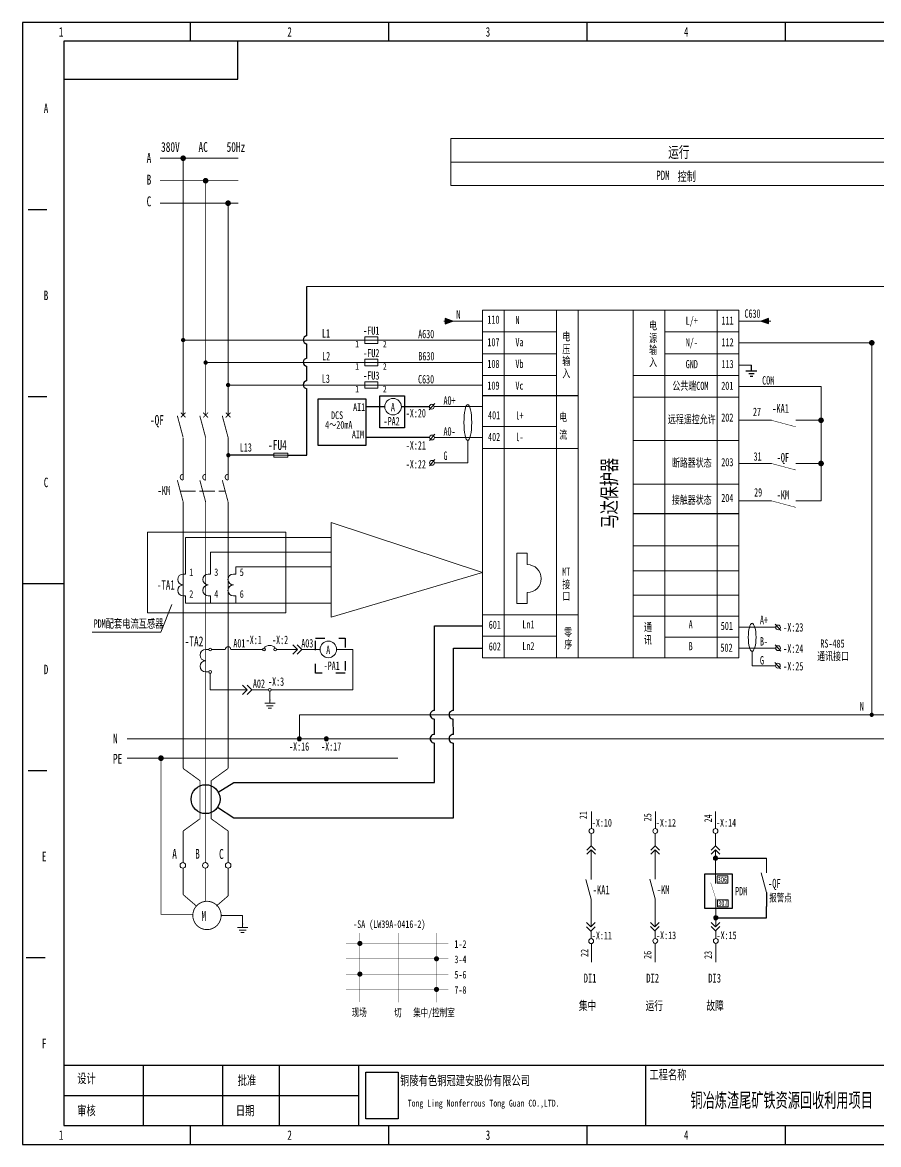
# Model space of a CAD drawing. Header units: millimetres. Extents: x 401220 to 2750366, y -101310 to 943175.
# Drawn here: x 1110437 to 1143789, y 334501 to 378199 of the extents above; entities that cross this region are included whole.
import ezdxf
from ezdxf.enums import TextEntityAlignment as Align

# ---------------------------------------------------------------- set-up
doc = ezdxf.new("R2010")
doc.units = ezdxf.units.MM
for name, pattern in [('ACAD_ISO02W100', [15, 12, -3]), ('ACAD_ISO03W100', [30, 12, -18]), ('事故照明', [800, 600, 0, -200, 0])]:
    doc.linetypes.add(name, pattern=pattern)
doc.layers.add('1', color=7, linetype='Continuous')
for name, color, linetype, lineweight in [('2', 4, 'Continuous', 18), ('_0', 7, 'Continuous', 25), ('SW', 8, 'Continuous', 20), ('TEXT', 4, 'Continuous', 0)]:
    doc.layers.add(name, color=color, linetype=linetype, lineweight=lineweight)
doc.styles.add('IDQSTYLE', font='NSimSun.ttf', dxfattribs={"width": 0.7})
doc.styles.get("Standard").update_dxf_attribs({"font": 'arial.ttf', "bigfont": 'hzdx.shx'})
doc.styles.add('标准', font='NSimSun.ttf', dxfattribs={"width": 0.667})

# ---------------------------------------------------------------- blocks, each defined once
blk = doc.blocks.new('RECTANG')
for p, q in [((1, 1), (0, 1)), ((0, 1), (0, 0)), ((1, 0), (1, 1)), ((0, 0), (1, 0))]:
    blk.add_line(p, q)
blk = doc.blocks.new('FUSE01H')
at = {"layer": '2'}
blk.add_line((0, 0), (10, 0), dxfattribs=at)
for p in [(0, 0), (10, 0)]:
    blk.add_point(p, dxfattribs=at)
at = {"layer": '2', "xscale": 3, "yscale": 10, "zscale": 3, "rotation": 90}
blk.add_blockref('RECTANG', (10, -1.5), dxfattribs=at)
at = {"layer": '1', "width": 0.9}
for tag, p in [('RT', (5, 2)), ('CR', (5, -4))]:
    blk.add_attdef(tag, text='', height=1.8, dxfattribs=at).set_placement(p, align=Align.CENTER)
at = {"layer": '1', "width": 0.9, "flags": 1}
blk.add_attdef('SD', text='', height=1, dxfattribs=at).set_placement((5, -6), align=Align.CENTER)
at = {"layer": '2', "width": 0.9}
blk.add_attdef('DN', text='', height=2.2, dxfattribs=at).set_placement((5, 5), align=Align.CENTER)
blk = doc.blocks.new('EARTH01')
at = {"layer": '2'}
for p, q in [((0, 0), (0, -2)), ((-3, -2), (3, -2)), ((-2, -3.52), (2, -3.52)), ((-1, -4.89), (1, -4.89))]:
    blk.add_line(p, q, dxfattribs=at)
blk.add_point((0, 0), dxfattribs=at)
at = {"layer": '1', "width": 0.9}
for tag, p in [('CR', (4, -8)), ('RT', (4, -5))]:
    blk.add_attdef(tag, p, '', height=1.8, dxfattribs=at)
at = {"layer": '1', "width": 0.9, "flags": 1}
blk.add_attdef('SD', (4, -10), '', height=1, dxfattribs=at)
at = {"layer": '2', "width": 0.9}
blk.add_attdef('DN', (4, -2), '', height=2.2, dxfattribs=at)
blk = doc.blocks.new('17-27-01')
at = {"color": 7, "linetype": 'Continuous'}
for p, q in [((0, -2.5), (0, 0)), ((-2.5, -2.5), (2.5, -2.5)), ((-1.25, -3.75), (1.25, -3.75)), ((-0.625, -5), (0.625, -5))]:
    blk.add_line(p, q, dxfattribs=at)

msp = doc.modelspace()

# ---------------------------------------------------------------- hatches: boundary and pattern name
h = msp.add_hatch(color=256)
h.dxf.hatch_style = 1
h.paths.add_polyline_path([(1126909.8, 366467), (1126909.8, 366560.2), (1127160.9, 366560.2)])
h.paths.add_polyline_path([(1127185.6, 366569.4), (1127160.9, 366560.2), (1126909.8, 366560.2), (1126909.8, 366569.4), (1126909.8, 366669.4)])
h = msp.add_hatch(color=256)
h.dxf.hatch_style = 1
h.paths.add_polyline_path([(1139499.5, 366671.9), (1139499.5, 366578.6), (1139248.4, 366578.6)])
h.paths.add_polyline_path([(1139223.7, 366569.4), (1139248.4, 366578.6), (1139499.5, 366578.6), (1139499.5, 366569.4), (1139499.5, 366469.5)])
h = msp.add_hatch(color=256)
h.dxf.hatch_style = 1
h.paths.add_polyline_path([(1137356.8, 345651, 1), (1137520.9, 345651, 1)])
h = msp.add_hatch(color=256)
h.dxf.hatch_style = 1
h.paths.add_polyline_path([(1137365.8, 343331.8, 1), (1137529.9, 343331.8, 1)])

# ---------------------------------------------------------------- linework, layer by layer
at = {"ltscale": 4}
for p, q in [((1116984, 377463.8), (1116984, 378199.4)), ((1124708.5, 377463.8), (1124708.5, 378199.4)), ((1132433, 377463.8), (1132433, 378199.4)), ((1140157.5, 377463.8), (1140157.5, 378199.4)), ((1118823.2, 375992.4), (1118823.2, 377463.8)), ((1112055.1, 375992.4), (1118823.2, 375992.4)), ((1110657.3, 370916.3), (1111393, 370916.3)), ((1110657.3, 363633.2), (1111393, 363633.2)), ((1110436.6, 356350.2), (1112055.1, 356350.2)), ((1110657.3, 349067.1), (1111393, 349067.1)), ((1110583.7, 341784), (1111319.4, 341784)), ((1112055.1, 337590.7), (1170319.8, 337590.7)), ((1115144.9, 337590.7), (1115144.9, 335236.6)), ((1118234.7, 337590.7), (1118234.7, 335236.6)), ((1120441.7, 337590.7), (1120441.7, 335236.6)), ((1123531.5, 337590.7), (1123531.5, 335236.6)), ((1134713.6, 337590.7), (1134713.6, 335236.6)), ((1112055.1, 336413.6), (1123531.5, 336413.6)), ((1116984, 334500.9), (1116984, 335236.6)), ((1124708.5, 334500.9), (1124708.5, 335236.6)), ((1132433, 334500.9), (1132433, 335236.6)), ((1140157.5, 334500.9), (1140157.5, 335236.6))]:
    msp.add_line(p, q, dxfattribs=at)
at = {"linetype": 'Continuous', "lineweight": 15}
for p, q in [((1127125.9, 373678.4), (1162993.1, 373678.2)), ((1127125.9, 371845.5), (1127125.9, 373678.4)), ((1127125.9, 371845.4), (1127125.9, 373678.2)), ((1127125.9, 372761.9), (1162993.1, 372761.8)), ((1127125.9, 371845.7), (1162993.1, 371845.6)), ((1121517.7, 367912.7), (1153491.7, 367912.7)), ((1128360.1, 366992.4), (1128360.1, 353456.8)), ((1128360.1, 366992.4), (1128360.1, 353456.8)), ((1128360.1, 366992.4), (1138342.6, 366992.4)), ((1128360.1, 366992.4), (1138342.6, 366992.4)), ((1129206.1, 366992.4), (1129206.1, 353456.8)), ((1131236.4, 366992.4), (1131236.4, 353456.8)), ((1132082.4, 366992.4), (1132082.4, 353456.8)), ((1134234.6, 366992.4), (1134234.6, 353456.8)), ((1135466.3, 366992.4), (1135466.3, 364454.5)), ((1137496.7, 366992.4), (1137496.7, 364454.5)), ((1138342.6, 366992.4), (1138342.6, 353456.8)), ((1126855, 366569.4), (1128360.1, 366569.4)), ((1138342.6, 366569.4), (1139595.4, 366569.4)), ((1128360.1, 365828.1), (1116739.9, 365828.1)), ((1124449.2, 365828.1), (1123603.2, 365828.1)), ((1123772.4, 365701.2), (1123772.4, 365955)), ((1123772.4, 365955), (1124280, 365955)), ((1123772.4, 365955), (1123772.4, 365701.2)), ((1124280, 365955), (1123772.4, 365955)), ((1124280, 365955), (1124280, 365701.2)), ((1124280, 365701.2), (1124280, 365955)), ((1128360.1, 366146.4), (1131236.4, 366146.4)), ((1129206.1, 366146.4), (1131236.4, 366146.4)), ((1135466.3, 366146.4), (1138342.6, 366146.4)), ((1124280, 365701.2), (1123772.4, 365701.2)), ((1123772.4, 365701.2), (1124280, 365701.2)), ((1138342.6, 365723.4), (1139595.4, 365723.4)), ((1138342.6, 365723.4), (1143524.5, 365723.4)), ((1143524.5, 351236.8), (1143524.5, 365723.4)), ((1128360.1, 364955.2), (1117531.7, 364955.2)), ((1124449.2, 364955.2), (1123603.2, 364955.2)), ((1123772.4, 364828.3), (1123772.4, 365082.1)), ((1123772.4, 365082.1), (1124280, 365082.1)), ((1123772.4, 365082.1), (1123772.4, 364828.3)), ((1124280, 365082.1), (1123772.4, 365082.1)), ((1124280, 365082.1), (1124280, 364828.3)), ((1124280, 364828.3), (1124280, 365082.1)), ((1128360.1, 365300.4), (1131236.4, 365300.4)), ((1135466.3, 365300.4), (1138342.6, 365300.4)), ((1124280, 364828.3), (1123772.4, 364828.3)), ((1123772.4, 364828.3), (1124280, 364828.3)), ((1128360.1, 364454.5), (1131236.4, 364454.5)), ((1128360.1, 364454.5), (1131236.4, 364454.5)), ((1134234.6, 364454.5), (1138342.6, 364454.5)), ((1134234.6, 364454.5), (1138342.6, 364454.5)), ((1135466.3, 364454.5), (1135466.3, 353456.8)), ((1137496.7, 364454.5), (1137496.7, 353456.8)), ((1138835.4, 364846.8), (1138342.6, 364846.8)), ((1128360.1, 364078.7), (1118448.9, 364078.7)), ((1124449.2, 364078.7), (1123603.2, 364078.7)), ((1123772.4, 363951.8), (1123772.4, 364205.6)), ((1123772.4, 364205.6), (1124280, 364205.6)), ((1123772.4, 364205.6), (1123772.4, 363951.8)), ((1124280, 364205.6), (1123772.4, 364205.6)), ((1124280, 364205.6), (1124280, 363951.8)), ((1124280, 363951.8), (1124280, 364205.6)), ((1140733, 364021.9), (1138342.6, 364021.9)), ((1141223.1, 364021.9), (1138832.8, 364021.9)), ((1141548.7, 364021.9), (1139158.3, 364021.9)), ((1141548.7, 359569.9), (1141548.7, 364021.9)), ((1124280, 363951.8), (1123772.4, 363951.8)), ((1123772.4, 363951.8), (1124280, 363951.8)), ((1128360.1, 363670.3), (1132082.4, 363670.3)), ((1134234.6, 363608.5), (1138342.6, 363608.5)), ((1126500.3, 363363.3), (1126283.7, 363115.6)), ((1127575.9, 363248.4), (1126475.9, 363248.4)), ((1127859, 363248.4), (1126759, 363248.4)), ((1128360.1, 363248.4), (1127260.1, 363248.4)), ((1138342.6, 362706.2), (1139125.2, 362706.2)), ((1138832.8, 362706.2), (1139615.3, 362706.2)), ((1140565.1, 362706.2), (1141223.1, 362706.2)), ((1140890.7, 362706.2), (1141548.7, 362706.2)), ((1128360.1, 362459.6), (1131236.4, 362459.6)), ((1126508.3, 362164.4), (1126291.7, 361916.7)), ((1127575.9, 362036.6), (1126475.9, 362036.6)), ((1127859, 362036.6), (1126759, 362036.6)), ((1128360.1, 362036.6), (1127260.1, 362036.6)), ((1127787.6, 361913.9), (1127788.4, 361609.7)), ((1134234.6, 361916.5), (1138342.6, 361916.5)), ((1127787.6, 361704), (1127787.6, 361049.9)), ((1128360.1, 361613.6), (1132082.4, 361613.6)), ((1128360.1, 361613.6), (1132082.4, 361613.6)), ((1126508.3, 361177.6), (1126291.7, 360930)), ((1127004.2, 361049.9), (1126475.9, 361049.9)), ((1127287.3, 361049.9), (1126759, 361049.9)), ((1127788.4, 361049.9), (1127260.1, 361049.9)), ((1138342.6, 361024), (1139125.2, 361024)), ((1138832.8, 361024), (1139615.3, 361024)), ((1140565.1, 361024), (1141223.1, 361024)), ((1140890.7, 361024), (1141548.7, 361024)), ((1134234.6, 360224.6), (1138342.6, 360224.6)), ((1138342.6, 359569.9), (1139125.2, 359569.9)), ((1138832.8, 359569.9), (1139615.3, 359569.9)), ((1140565.1, 359569.9), (1141223.1, 359569.9)), ((1140890.7, 359569.9), (1141548.7, 359569.9)), ((1122464.5, 358724.4), (1122464.5, 355044)), ((1128360.1, 356780.2), (1122464.5, 358724.4)), ((1116786.8, 356719.9), (1116786.8, 358136.2)), ((1116786.8, 358136.2), (1122464.5, 358136.2)), ((1117765.7, 356719.9), (1117765.7, 357569.6)), ((1117765.7, 357569.6), (1122464.5, 357569.6)), ((1134234.6, 357812.8), (1138342.6, 357812.8)), ((1116698.1, 356719.9), (1116786.8, 356719.9)), ((1117677, 356719.9), (1117765.7, 356719.9)), ((1118655.9, 356719.9), (1118744.6, 356719.9)), ((1118744.6, 356719.9), (1118744.6, 357003.1)), ((1118744.6, 357003.1), (1122464.5, 357003.1)), ((1122464.5, 355044), (1128360.1, 356780.2)), ((1134234.6, 356840.7), (1138342.6, 356840.7)), ((1138342.6, 356840.7), (1134620.3, 356840.7)), ((1138342.6, 356840.7), (1134620.3, 356840.7)), ((1116698.1, 355870.1), (1116786.8, 355870.1)), ((1116786.8, 355870.1), (1116786.8, 355586.8)), ((1117677, 355870.1), (1117765.7, 355870.1)), ((1117765.7, 355870.1), (1117765.7, 355586.8)), ((1118655.9, 355870.1), (1118744.6, 355870.1)), ((1118744.6, 355870.1), (1118744.6, 355586.8)), ((1134234.6, 355894.8), (1138342.6, 355894.8)), ((1138342.6, 355894.8), (1134620.3, 355894.8)), ((1138342.6, 355894.8), (1134620.3, 355894.8)), ((1116253.6, 355536.3), (1115832.2, 354459)), ((1122464.5, 355586.8), (1116786.8, 355586.8)), ((1128360.1, 355124.5), (1132082.4, 355124.5)), ((1138342.6, 355076), (1134234.6, 355076)), ((1113159.5, 354459), (1115832.2, 354459)), ((1138342.6, 354653), (1139775.5, 354653)), ((1139760, 354767.9), (1139976.6, 354520.2)), ((1121151, 353781.1), (1120965.3, 353966.8)), ((1121326.1, 353781.1), (1121140.4, 353966.8)), ((1128360.1, 354302.7), (1131236.4, 354302.7)), ((1138342.6, 354254.2), (1135466.3, 354254.2)), ((1139760, 353959.1), (1139976.6, 353711.4)), ((1117573.5, 353781.1), (1117697.9, 353781.1)), ((1117807.3, 353781.1), (1118339.5, 353781.1)), ((1118558.2, 353781.1), (1119792.6, 353781.1)), ((1120339.9, 353781.1), (1121151, 353781.1)), ((1120965.3, 353595.4), (1121151, 353781.1)), ((1121140.4, 353595.4), (1121326.1, 353781.1)), ((1121326.1, 353781.1), (1122032.9, 353782.7)), ((1122677.1, 353781.1), (1123301.7, 353781.1)), ((1123301.7, 353781.1), (1123301.7, 352210.7)), ((1138342.6, 353831.3), (1139775.5, 353831.3)), ((1138863.6, 353149.8), (1138863.6, 353708.5)), ((1128360.1, 353456.8), (1138342.6, 353456.8)), ((1128360.1, 353456.8), (1132082.4, 353456.8)), ((1134234.6, 353456.8), (1138342.6, 353456.8)), ((1139775.5, 353149.8), (1138863.6, 353149.8)), ((1139752.1, 353277.6), (1139968.6, 353029.9)), ((1117573.5, 352905.7), (1117697.9, 352905.7)), ((1117752.6, 352850.9), (1117752.6, 352210.7)), ((1117752.6, 352210.7), (1119196.7, 352210.7)), ((1119196.7, 352210.7), (1119011, 352396.4)), ((1119011, 352025), (1119196.7, 352210.7)), ((1119371.8, 352210.7), (1119186.1, 352396.4)), ((1119186.1, 352025), (1119371.8, 352210.7)), ((1120021.9, 352210.7), (1119371.8, 352210.7)), ((1123301.7, 352210.7), (1120131.3, 352210.7)), ((1120076.6, 351818.4), (1120076.6, 352156)), ((1150544.6, 351236.8), (1121224.6, 351236.8)), ((1121224.6, 350304.7), (1121224.6, 351236.8)), ((1114517.3, 350304.7), (1126985.3, 350304.7)), ((1121306.6, 350304.7), (1122191.5, 350304.7)), ((1122100.3, 350304.7), (1160055.1, 350304.8)), ((1114510.2, 349547.8), (1125055.9, 349547.8)), ((1132602.7, 346804.7), (1132602.7, 347469.9)), ((1135096.5, 346804.9), (1135096.5, 347470.2)), ((1137438.9, 346804.7), (1137438.9, 347469.9)), ((1132590.3, 346241.2), (1132590.3, 346608.3)), ((1135089.9, 346248), (1135089.9, 346615.1)), ((1137438.9, 346248), (1137438.9, 346615.1)), ((1132421.5, 345962.2), (1132590.3, 346131.1)), ((1132590.3, 346131.1), (1132590.3, 346248.9)), ((1132590.3, 346131.1), (1132759.1, 345962.2)), ((1134921, 345969), (1135089.9, 346137.8)), ((1135089.9, 346137.8), (1135089.9, 346255.7)), ((1135089.9, 346137.8), (1135258.7, 345969)), ((1137270, 345969), (1137438.9, 346137.8)), ((1137438.9, 346137.8), (1137438.9, 346255.7)), ((1137438.9, 346137.8), (1137607.7, 345969)), ((1132421.5, 345803.1), (1132590.3, 345971.9)), ((1132590.3, 345028.1), (1132590.3, 345971.9)), ((1132590.3, 345971.9), (1132759.1, 345803.1)), ((1134921, 345809.8), (1135089.9, 345978.7)), ((1135089.9, 345034.9), (1135089.9, 345978.7)), ((1135089.9, 345978.7), (1135258.7, 345809.8)), ((1137270, 345809.8), (1137438.9, 345978.7)), ((1137438.9, 345034.9), (1137438.9, 345978.7)), ((1137438.9, 345978.7), (1137607.7, 345809.8)), ((1139418.8, 345651), (1139418.8, 345081)), ((1132384.3, 344828.5), (1132590.3, 344059.8)), ((1132590.3, 345169.4), (1132590.3, 344828.5)), ((1132590.3, 345169.4), (1132590.3, 344828.5)), ((1134883.9, 344835.3), (1135089.9, 344066.5)), ((1135089.9, 345176.1), (1135089.9, 344835.3)), ((1137438.9, 345031.1), (1137438.9, 344662.5)), ((1139212.8, 345081), (1139418.8, 344312.3)), ((1132590.3, 344059.8), (1132590.3, 342974.1)), ((1135089.9, 344066.5), (1135089.9, 342980.8)), ((1137447.9, 344066.5), (1137447.9, 342980.8)), ((1119012.6, 343423.7), (1118177.3, 343423.7)), ((1119012.6, 343086.2), (1119012.6, 343423.7)), ((1132409.3, 343142.9), (1132578.1, 342974.1)), ((1132578.1, 342974.1), (1132746.9, 343142.9)), ((1134908.9, 343149.7), (1135077.7, 342980.8)), ((1135077.7, 342980.8), (1135246.5, 343149.7)), ((1137266.9, 343149.7), (1137435.7, 342980.8)), ((1137435.7, 342980.8), (1137604.5, 343149.7)), ((1132409.3, 342983.7), (1132578.1, 342814.9)), ((1132578.1, 342814.9), (1132746.9, 342983.7)), ((1132590.3, 342814.9), (1132590.3, 342519)), ((1134908.9, 342990.5), (1135077.7, 342821.7)), ((1135077.7, 342821.7), (1135246.5, 342990.5)), ((1135089.9, 342821.7), (1135089.9, 342525.7)), ((1137266.9, 342990.5), (1137435.7, 342821.7)), ((1137435.7, 342821.7), (1137604.5, 342990.5)), ((1137447.9, 342821.7), (1137447.9, 342525.7)), ((1132602.9, 342330.2), (1132602.9, 341597.6)), ((1135089.9, 342336.2), (1135089.9, 341597.6)), ((1137447.9, 342336.2), (1137447.9, 341597.6))]:
    msp.add_line(p, q, dxfattribs=at)
for p, q in [((1121517.7, 365993.8), (1121517.7, 367912.7)), ((1127185.6, 366569.4), (1126909.8, 366669.4)), ((1126909.8, 366669.4), (1126909.8, 366569.4)), ((1139499.5, 366671.9), (1139223.7, 366569.4)), ((1139499.5, 366569.4), (1139499.5, 366671.9)), ((1126909.8, 366569.4), (1126909.8, 366467)), ((1126909.8, 366467), (1127185.6, 366569.4)), ((1139223.7, 366569.4), (1139499.5, 366469.5)), ((1139499.5, 366469.5), (1139499.5, 366569.4)), ((1121517.7, 365120.9), (1121517.7, 365685.9)), ((1121517.7, 364244.4), (1121517.7, 364813)), ((1121517.7, 361348.1), (1121517.7, 363936.4)), ((1128360.1, 363670.3), (1132082.4, 363670.3)), ((1124554.5, 363235.5), (1123823, 363235.5)), ((1126291.2, 363235.5), (1125198.8, 363235.5)), ((1126299.2, 362036.6), (1123823, 362036.6)), ((1120234.1, 361348.1), (1118448.9, 361348.1)), ((1120781.3, 361348.1), (1121517.7, 361348.1)), ((1134234.6, 359074.2), (1138342.6, 359074.2)), ((1126491, 351403.3), (1126491, 354704.1)), ((1126491, 354704.1), (1128360.1, 354704.1)), ((1127228.5, 351402.9), (1127228.5, 353836.9)), ((1127228.5, 353836.9), (1128360.1, 353836.9)), ((1126491, 350471.3), (1126491, 351070.2)), ((1127223.5, 350471.4), (1127222.5, 351070.1)), ((1126491, 348603.3), (1126491, 350138.2)), ((1127228.5, 347220.8), (1127224, 350138.1)), ((1118066.1, 348226.9), (1118666.8, 348603.3)), ((1118666.8, 348603.3), (1126491, 348603.3)), ((1118042, 347637.6), (1118666.8, 347220.8)), ((1118666.8, 347220.8), (1127228.5, 347220.8)), ((1137438.9, 345651), (1139157.6, 345651)), ((1138145.7, 345651), (1139418.8, 345651)), ((1139418.8, 344312.3), (1139418.8, 343769.5)), ((1139418.8, 343331.8), (1139418.8, 343769.5)), ((1137447.9, 343331.8), (1139418.8, 343331.8))]:
    msp.add_line(p, q)
at = {"linetype": 'ACAD_ISO02W100', "lineweight": 15, "ltscale": 50}
msp.add_line((1116584.8, 359950.8), (1118335.6, 359950.8), dxfattribs=at)
at = {"linetype": 'ACAD_ISO03W100', "ltscale": 30}
for p, q in [((1121859, 354223.3), (1123011.8, 354223.3)), ((1121859, 352856), (1121859, 354223.3)), ((1123011.8, 354223.3), (1123011.8, 352856)), ((1123011.8, 352856), (1121859, 352856))]:
    msp.add_line(p, q, dxfattribs=at)
at = {"ltscale": 4}
for points in [[(1110436.6, 334500.9), (1171055.4, 334500.9), (1171055.4, 378199.4), (1110436.6, 378199.4)], [(1112055.1, 335236.6), (1170319.8, 335236.6), (1170319.8, 377463.8), (1112055.1, 377463.8)]]:
    msp.add_lwpolyline(points, close=True, dxfattribs=at)
at = {"linetype": 'Continuous', "lineweight": 15}
for points, const_width in [([(1115797.8, 372911.4), (1118846.6, 372911.4)], 35), ([(1116698.1, 372911.4), (1116698.1, 369298.3)], 35), ([(1115797.8, 372036), (1118846.6, 372036)], 35), ([(1117573.5, 372036), (1117573.5, 369298.3)], 35), ([(1115797.8, 371160.6), (1118846.6, 371160.6)], 35), ([(1118448.9, 371160.6), (1118448.9, 369298.3)], 35), ([(1116698.1, 370101.4), (1116698.1, 367598.5)], 35), ([(1117573.5, 370101.4), (1117573.5, 367598.5)], 35), ([(1118448.9, 370101.4), (1118448.9, 367598.5)], 35), ([(1116698.1, 367598.5), (1116698.1, 364783.1)], 35), ([(1117573.5, 367598.5), (1117573.5, 364783.1)], 35), ([(1118448.9, 367598.5), (1118448.9, 364783.1)], 35), ([(1116698.1, 365726.9), (1116698.1, 362911.5)], 35), ([(1117573.5, 365726.9), (1117573.5, 362911.5)], 35), ([(1118448.9, 365726.9), (1118448.9, 362911.5)], 35), ([(1116471.5, 362881.6), (1116698.1, 362036.1)], 35), ([(1116605.2, 363004.3), (1116790.9, 362818.6)], 35), ([(1116790.9, 363004.3), (1116605.2, 362818.6)], 35), ([(1117346.9, 362881.6), (1117573.5, 362036.1)], 35), ([(1117666.3, 363004.3), (1117480.6, 362818.6)], 35), ([(1117480.6, 363004.3), (1117666.3, 362818.6)], 35), ([(1118222.3, 362881.6), (1118448.9, 362036.1)], 35), ([(1118541.7, 363004.3), (1118356, 362818.6)], 35), ([(1118356, 363004.3), (1118541.7, 362818.6)], 35), ([(1140565.1, 362451.8), (1139615.3, 362706.2)], 19.7), ([(1116698.1, 362016), (1116698.1, 361020.7)], 35), ([(1117573.5, 362056.1), (1117573.5, 361020.7)], 35), ([(1118448.9, 362036.1), (1118448.9, 361020.7)], 35), ([(1116698.1, 361781.1), (1116698.1, 360377.2)], 35), ([(1116698.1, 361678.5), (1116698.1, 360683.1)], 35), ([(1117573.5, 361781.1), (1117573.5, 360377.2)], 35), ([(1118448.9, 361781.1), (1118448.9, 360377.2)], 35), ([(1118448.9, 361698.5), (1118448.9, 360683.1)], 35), ([(1117573.5, 361354.5), (1117573.5, 360377.2)], 35), ([(1140565.1, 360769.5), (1139615.3, 361024)], 19.7), ([(1116471.5, 360373.6), (1116698.1, 359528)], 35), ([(1117346.9, 360373.6), (1117573.5, 359528)], 35), ([(1118222.3, 360373.6), (1118448.9, 359528)], 35), ([(1116698.1, 359528), (1116698.1, 350698.3)], 35), ([(1117573.5, 359528), (1117573.5, 350686.4)], 35), ([(1118448.9, 359528), (1118448.9, 350686.4)], 35), ([(1140565.1, 359315.4), (1139615.3, 359569.9)], 19.7), ([(1116698.1, 359074.2), (1116698.1, 350244.5)], 35), ([(1117573.5, 359074.2), (1117573.5, 350232.5)], 35), ([(1118448.9, 359074.2), (1118448.9, 350232.5)], 35), ([(1116698.1, 351066), (1116698.1, 349146.8)], 35), ([(1117573.5, 351054.1), (1117573.5, 345480.4)], 35), ([(1118448.9, 351054.1), (1118448.9, 349146.8)], 35), ([(1117096.9, 343468.6), (1115833.4, 343468.6), (1115833.4, 349507)], 17.5), ([(1116698.1, 349146.8), (1117354.6, 348671.6), (1117354.6, 347186.6), (1116698.1, 346711.4)], 35), ([(1118448.9, 349146.8), (1117792.3, 348671.6), (1117792.3, 347186.6), (1118448.9, 346711.4)], 35), ([(1116698.1, 346711.4), (1116698.1, 345480.4)], 35), ([(1118448.9, 346711.4), (1118448.9, 345481.2)], 35), ([(1116698.1, 345263.2), (1116698.1, 344234.4)], 35), ([(1117573.5, 345263.2), (1117573.5, 343972.7)], 35), ([(1118448.9, 345262.4), (1118448.9, 344184.3)], 35), ([(1137249.3, 344704.3), (1137447.9, 344066.5)], 12.6), ([(1116698.1, 344234.4), (1117213.9, 343790.6)], 35), ([(1118448.9, 344184.3), (1117991.3, 343790.6)], 35), ([(1123583, 342739.9), (1123583, 340056.8)], 19.9), ([(1125075.2, 342739.9), (1125075.2, 340034.4)], 19.9), ([(1126567.4, 342739.9), (1126567.4, 340034.4)], 19.9), ([(1123048.2, 342332.7), (1127027.3, 342332.7)], 19.9), ([(1123048.2, 341735.8), (1127027.3, 341735.8)], 19.9), ([(1123048.2, 341139), (1127027.3, 341139)], 19.9), ([(1123048.2, 340542.1), (1127027.3, 340542.1)], 19.9)]:
    msp.add_lwpolyline(points, dxfattribs=dict(at, const_width=const_width))
for points, const_width in [([(1116643.4, 372911.4, 1), (1116752.8, 372911.4, 1)], 109.4), ([(1117518.8, 372036, 1), (1117628.2, 372036, 1)], 109.4), ([(1118394.2, 371160.6, 1), (1118503.6, 371160.6, 1)], 109.4), ([(1116656.3, 365829.5, 1), (1116739.9, 365829.5, 1)], 83.6), ([(1143469.8, 365723.4, 1), (1143579.2, 365723.4, 1)], 109.4), ([(1117531.7, 364954.1, 1), (1117615.3, 364954.1, 1)], 83.6), ([(1118407.1, 364078.7, 1), (1118490.7, 364078.7, 1)], 83.6), ([(1141494, 362706.2, 1), (1141603.4, 362706.2, 1)], 109.4), ([(1118415.1, 361344.9, 1), (1118498.7, 361344.9, 1)], 83.6), ([(1141494, 361024, 1), (1141603.4, 361024, 1)], 109.4), ([(1143482.6, 351236.8, 1), (1143566.3, 351236.8, 1)], 83.6), ([(1121182.7, 350304.7, 1), (1121266.4, 350304.7, 1)], 83.6), ([(1122231.7, 350304.7, 1), (1122315.4, 350304.7, 1)], 83.6), ([(1115778.7, 349547.8, 1), (1115888.1, 349547.8, 1)], 109.4), ([(1117074.2, 343423.7, 1), (1118177.3, 343423.7, 1)], 35), ([(1123533.3, 342332.7, 1), (1123632.8, 342332.7, 1)], 99.5), ([(1126517.6, 341735.8, 1), (1126617.1, 341735.8, 1)], 99.5), ([(1123533.3, 341139, 1), (1123632.8, 341139, 1)], 99.5), ([(1126517.6, 340542.1, 1), (1126617.1, 340542.1, 1)], 99.5)]:
    msp.add_lwpolyline(points, format="xyb", close=True, dxfattribs=dict(at, const_width=const_width))
for points in [[(1124365.8, 363657.6), (1125321, 363657.6), (1125321, 362415.9), (1124365.8, 362415.9)], [(1123819.3, 337323.3), (1125074.8, 337323.3), (1125074.8, 335503.4), (1123819.3, 335503.4)]]:
    msp.add_lwpolyline(points, close=True)
at = {"linetype": 'Continuous', "lineweight": 15, "const_width": 35}
for points in [[(1116698.1, 360604.8, 0.4142136), (1116584.3, 360491)], [(1117573.5, 360604.8, 0.4142136), (1117459.7, 360491)], [(1118448.9, 360604.8, 0.4142136), (1118335.1, 360491)], [(1116584.3, 360491, 0.4142136), (1116698.1, 360377.2)], [(1117459.7, 360491, 0.4142136), (1117573.5, 360377.2)], [(1118335.1, 360491, 0.4142136), (1118448.9, 360377.2)]]:
    msp.add_lwpolyline(points, format="xyb", dxfattribs=at)
at = {"linetype": '事故照明', "lineweight": 15, "ltscale": 0.2}
msp.add_lwpolyline([(1115305.7, 358347.4), (1120698, 358347.4), (1120698, 355213.7), (1115305.7, 355213.7)], close=True, dxfattribs=at)
at = {"linetype": 'Continuous', "lineweight": 15}
msp.add_lwpolyline([(1130100.6, 355996.6), (1130100.6, 355565.6), (1129702.9, 355565.6), (1129702.9, 357528.4), (1130100.6, 357528.4), (1130100.6, 357085.9)], dxfattribs=at)
at = {"color": 7}
msp.add_lwpolyline([(1137014.7, 345046.7), (1138085.6, 345046.7), (1138085.6, 343688.2), (1137014.7, 343688.2)], close=True, dxfattribs=at)
at = {"linetype": 'Continuous', "lineweight": 15}
for points in [[(1137496.1, 344686), (1137914.2, 344686), (1137914.2, 344959.5), (1137496.1, 344959.5)], [(1137512.4, 343762.7), (1137930.5, 343762.7), (1137930.5, 344036.3), (1137512.4, 344036.3)]]:
    msp.add_lwpolyline(points, close=True, dxfattribs=at)
for centre, radius in [((1124876.6, 363235.5), 322.1), ((1126384, 363235.5), 92.8), ((1126392, 362036.6), 92.8), ((1126392, 361049.9), 92.8), ((1139876.3, 354640.1), 92.8), ((1122355, 353783.4), 322.1), ((1117752.6, 353781.1), 54.7), ((1119847.4, 353781.1), 54.7), ((1120285.2, 353781.1), 54.7), ((1139876.3, 353831.3), 92.8), ((1139868.3, 353149.8), 92.8), ((1117752.6, 352905.7), 54.7), ((1120076.6, 352210.7), 54.7), ((1121224.6, 350304.7), 82.1), ((1122273.6, 350304.7), 82.1), ((1132602.9, 346709.9), 94.8), ((1135089.9, 346709.9), 94.8), ((1137438.9, 346709.9), 94.8), ((1137438.9, 345651), 82.1), ((1116685, 345371.8), 109.4), ((1117560.2, 345371.8), 109.4), ((1118452.1, 345371.8), 109.4), ((1137447.9, 343331.8), 82.1), ((1132590.6, 342424.2), 94.8), ((1135090.1, 342430.9), 94.8), ((1137448.1, 342430.9), 94.8)]:
    msp.add_circle(centre, radius, dxfattribs=at)
msp.add_circle((1117573.5, 347951.9), 564.2)
for centre, radius, start, end in [((1121533.1, 365839.9), 154.7, 95.70552, 264.29448), ((1121533.1, 364967), 154.7, 95.70552, 264.29448), ((1121533.1, 364090.4), 154.7, 95.70552, 264.29448), ((1126484.7, 351236.8), 166.7, 87.85381, 272.14619), ((1127222.3, 351236.8), 166.7, 87.85381, 270), ((1126484.7, 350304.7), 166.7, 87.85381, 272.14619), ((1127222.3, 350304.7), 166.7, 89.59106, 270.58704)]:
    msp.add_arc(centre, radius, start, end)
for centre, radius, start, end in [((1130100.6, 356541.2), 544.7, 270, 90), ((1116698.1, 356507.4), 212.4, 90, 269.99999), ((1117677, 356507.4), 212.4, 90, 269.99999), ((1118655.9, 356507.4), 212.4, 90, 269.99999), ((1116698.1, 356082.5), 212.4, 90, 269.99999), ((1117677, 356082.5), 212.4, 90, 269.99999), ((1118655.9, 356082.5), 212.4, 90, 269.99999), ((1117573.5, 353562.2), 218.9, 90, 270), ((1118448.9, 353777), 109.4, 2.10804, 177.89196), ((1120066.3, 353654.9), 284, 39.56361, 140.43639), ((1117573.5, 353124.5), 218.9, 90, 270)]:
    msp.add_arc(centre, radius, start, end, dxfattribs=at)
msp.add_ellipse((1127787.1, 362620.1), major_axis=(0, -706.2), ratio=0.2139921, dxfattribs=at)
at = {"linetype": 'Continuous', "lineweight": 15, "extrusion": (0, 0, -1)}
msp.add_ellipse((1138863.6, 354254.2), major_axis=(0, -545.7), ratio=0.2769221, dxfattribs=at)
at = {"layer": '_0', "color": 4, "linetype": 'ByBlock', "ltscale": 10}
for p, q in [((1123823, 363532.7), (1121944.5, 363532.7)), ((1121944.5, 363532.7), (1121944.5, 361737)), ((1123823, 361737), (1123823, 363532.7)), ((1121944.5, 361737), (1123823, 361737))]:
    msp.add_line(p, q, dxfattribs=at)

# ---------------------------------------------------------------- block references
at = {"linetype": 'Continuous', "lineweight": 15}
for name, p, xscale, yscale, zscale in [('17-27-01', (1138835.4, 364846.8), 84.59780987506659, 84.59781019400106, 84.59781017593012), ('FUSE01H', (1120234.1, 361348.1), 54.71294034937501, 54.71294034937501, 54.71294034937501), ('EARTH01', (1120076.6, 351818.4), 66.91392604602565, 66.91392604602565, 66.91392604602565), ('EARTH01', (1119012.6, 343086.2), 66.91392604602565, 66.91392604602565, 66.91392604602565)]:
    msp.add_blockref(name, p, dxfattribs=dict(at, xscale=xscale, yscale=yscale, zscale=zscale))

# ---------------------------------------------------------------- texts
at = {"style": 'IDQSTYLE', "width": 0.7}
for s, p in [('1', (1111944.7, 377537.3)), ('2', (1120846.3, 377537.3)), ('3', (1128570.8, 377537.3)), ('4', (1136295.2, 377537.3)), ('A', (1111356.2, 374557.9)), ('B', (1111356.2, 367274.8)), ('C', (1111356.2, 359991.7)), ('D', (1111356.2, 352708.6)), ('E', (1111282.6, 345425.5)), ('F', (1111282.6, 338142.4)), ('1', (1111944.7, 334574.5)), ('2', (1120846.3, 334574.5)), ('3', (1128570.8, 334574.5)), ('4', (1136295.2, 334574.5))]:
    msp.add_text(s, height=368.6, dxfattribs=at).set_placement(p, align=Align.BOTTOM_CENTER)
at = {"linetype": 'Continuous', "lineweight": 15, "style": 'IDQSTYLE', "width": 0.7}
for s, height, p in [('380V    AC    50Hz', 382.991, (1115836, 373158.6)), ('运行', 437.7, (1135589.4, 372929.5)), ('A', 383, (1115274.5, 372729.8)), ('PDM', 361.11, (1135131.8, 372066.7)), ('控制', 361.11, (1135962.3, 372024.8)), ('B', 383, (1115274.5, 371885)), ('C', 383, (1115274.5, 371040.3)), ('110', 316.23, (1128547.4, 366467.3)), ('N', 316.2, (1129641.4, 366451.3)), ('111', 316.23, (1137667.9, 366432)), ('107', 316.23, (1128547.4, 365591.1)), ('Va', 316.23, (1129641.4, 365591.1)), ('112', 316.23, (1137667.9, 365586)), ('108', 316.23, (1128547.4, 364745.1)), ('Vb', 316.23, (1129641.4, 364745.1)), ('113', 316.23, (1137667.9, 364740.1)), ('109', 316.23, (1128547.4, 363899.2)), ('Vc', 316.23, (1129641.4, 363899.2)), ('201', 316.23, (1137659.4, 363894.1)), ('A', 328.3, (1124790.9, 363054.6)), ('-X:20', 328.28, (1125372.3, 362819.2)), ('-KA1', 341.41, (1139646, 362996.5)), ('-QF', 382.99, (1115402.3, 362525)), ('-PA2', 328.28, (1124506.5, 362505.2)), ('401', 316.23, (1128574.4, 362747.1)), ('202', 316.23, (1137659.4, 362656.5)), ('-FU4', 382.99, (1120006.1, 361553.5)), ('-X:21', 328.28, (1125372.3, 361566.5)), ('402', 316.23, (1128574.4, 361901.1)), ('-QF', 341.41, (1139817.4, 361086.4)), ('-X:22', 328.28, (1125372.3, 360829.1)), ('203', 316.23, (1137659.4, 360917.7)), ('-KM', 348.17, (1115698.3, 359801.3)), ('204', 316.23, (1137659.4, 359525.9)), ('-KM', 341.41, (1139817.4, 359632.3)), ('PDM配套电流互感器', 328.28, (1113209.8, 354624.4)), ('601', 316.23, (1128601.4, 354588.3)), ('A', 316.2, (1136390.9, 354597.8)), ('501', 316.23, (1137640.1, 354539.8)), ('-X:23', 328.28, (1140077.3, 354480.6)), ('-TA2', 382.99, (1116756.3, 353908.5)), ('-X:1', 328.28, (1119137, 353991.7)), ('-X:2', 328.28, (1120162.9, 353991.7)), ('602', 316.23, (1128601.4, 353742.3)), ('B', 316.2, (1136390.9, 353751.9)), ('502', 316.23, (1137627.7, 353693.9)), ('-X:24', 328.28, (1140077.3, 353650.9)), ('A', 328.3, (1122269.2, 353602.5)), ('-PA1', 328.28, (1122171.6, 352984.3)), ('-X:25', 328.28, (1140077.3, 352965.9)), ('-X:3', 328.28, (1120005.5, 352367.5)), ('N', 383, (1113963, 350121.3)), ('-X:16   -X:17', 328.278, (1120824.2, 349838.7)), ('PE', 382.99, (1113963, 349333.5)), ('-X:10', 298.43, (1132621.3, 346883.9)), ('-X:12', 298.43, (1135115.2, 346884.1)), ('-X:14', 298.43, (1137457.5, 346883.9)), ('A', 383, (1116272, 345631)), ('B', 383, (1117165.8, 345631.1)), ('C', 383, (1118094.8, 345625.4)), ('-QF', 348.17, (1139479.8, 344498.2)), ('-KA1', 348.17, (1132651.3, 344245.7)), ('-KM', 348.17, (1135150.9, 344252.4)), ('报警点', 298.43, (1139529.3, 343962.6)), ('M', 383, (1117410, 343209.8)), ('-SA (LW39A-0416-2)', 298.434, (1123321.9, 342936.2)), ('-X:11', 298.43, (1132621.3, 342492.9)), ('-X:13', 298.43, (1135120.9, 342499.6)), ('-X:15', 298.43, (1137478.9, 342499.6)), ('1-2', 298.43, (1127264.5, 342161.9)), ('3-4', 298.43, (1127264.5, 341565)), ('5-6', 298.43, (1127264.5, 340968.2)), ('DI1', 348.17, (1132301, 340808.7)), ('DI2', 348.17, (1134739.9, 340808.7)), ('DI3', 348.17, (1137153.2, 340808.7)), ('7-8', 298.43, (1127264.5, 340371.3)), ('集中', 348.17, (1132111.7, 339738.4)), ('运行', 348.17, (1134709.9, 339738.4)), ('故障', 348.17, (1137076.9, 339738.4)), ('现场', 298.43, (1123265.9, 339501)), ('切', 298.4, (1124917.1, 339487.2)), ('集中/控制室', 298.43, (1125660.3, 339492.5))]:
    msp.add_text(s, height=height, dxfattribs=at).set_placement(p)
at = {"color": 1, "linetype": 'Continuous', "lineweight": 15, "style": 'IDQSTYLE', "width": 0.7}
for s, height, p in [('N', 328.3, (1127340, 366660)), ('C630', 328.28, (1138565.2, 366697.9)), ('L1', 328.28, (1122106.7, 365927.6)), ('A630', 328.28, (1125854.4, 365904.1)), ('L2', 328.28, (1122112.7, 365038.3)), ('B630', 328.28, (1125860.4, 365039.9)), ('L3', 328.28, (1122100.7, 364165.2)), ('C630', 328.28, (1125848.3, 364141.8)), ('COM', 328.28, (1139254.1, 364095.3)), ('AO+', 328.28, (1126840.1, 363311.1)), ('27', 328.28, (1138895.3, 362871.1)), ('AO-', 328.28, (1126840, 362105.3)), ('L13', 328.28, (1118905.5, 361486.7)), ('G', 328.3, (1126840, 361162)), ('31', 328.28, (1138918.2, 361133.2)), ('29', 328.28, (1138941.2, 359734.8)), ('A+', 328.28, (1139167.7, 354763)), ('A01', 328.28, (1118652.8, 353858.9)), ('A03', 328.28, (1121299.2, 353858.9)), ('B-', 328.28, (1139167.7, 353933.4)), ('G', 328.3, (1139167.7, 353196.6)), ('A02', 328.28, (1119416.6, 352288.5)), ('N', 328.3, (1143057.4, 351401.7))]:
    msp.add_text(s, height=height, dxfattribs=at).set_placement(p)
at = {"linetype": 'Continuous', "lineweight": 15, "style": 'IDQSTYLE', "width": 0.7}
for s, height, p in [('L/+', 316.23, (1136512.3, 366426.9)), ('电', 316.2, (1135006.6, 366241.6)), ('电', 316.2, (1131622.7, 365810.3)), ('源', 316.2, (1135006.6, 365747.7)), ('N/-', 316.23, (1136512.3, 365581)), ('压', 316.2, (1131622.7, 365316.4)), ('输', 316.2, (1135006.6, 365287)), ('输', 316.2, (1131622.7, 364855.8)), ('入', 316.2, (1135006.6, 364808.7)), ('GND', 316.23, (1136512.3, 364735)), ('入', 316.2, (1131622.7, 364377.4)), ('公共端COM', 316.23, (1136458.3, 363889)), ('l+', 316.23, (1129801.5, 362730.8)), ('电', 316.2, (1131503.3, 362675.7)), ('远程遥控允许', 316.23, (1136512.3, 362586.6)), ('流', 316.2, (1131503.3, 361985.1)), ('l-', 316.23, (1129801.5, 361892.6)), ('断路器状态', 316.23, (1136512.3, 360894.6)), ('接触器状态', 316.23, (1136512.3, 359448.5)), ('MT', 316.23, (1131622.7, 356654.4)), ('接', 316.2, (1131622.7, 356160.5)), ('口', 316.2, (1131622.7, 355699.8)), ('Ln1', 316.23, (1130146.1, 354600.3)), ('通', 316.2, (1134806.6, 354496.3)), ('零', 316.2, (1131694.3, 354290.5)), ('Ln2', 316.23, (1130146.1, 353754.4)), ('序', 316.2, (1131701.7, 353826.2)), ('讯', 316.2, (1134805.4, 353994.3)), ('RS-485', 316.23, (1141992.6, 353854.3)), ('通讯接口', 316.23, (1142017.4, 353361.8)), ('306', 218.85, (1137706.8, 344713.3)), ('PDM', 328.28, (1138434.9, 344204)), ('307', 218.85, (1137723.1, 343790))]:
    msp.add_text(s, height=height, dxfattribs=at).set_placement(p, align=Align.CENTER)
for s, p in [('1', (1123474.6, 365473.8)), ('2', (1124555.7, 365473.8)), ('1', (1123474.6, 364600.9)), ('2', (1124555.7, 364600.9)), ('1', (1123474.6, 363724.3)), ('2', (1124555.7, 363724.3))]:
    msp.add_text(s, height=253, dxfattribs=at).set_placement(p, align=Align.BOTTOM_CENTER)
msp.add_text('马达保护器', height=574.49, rotation=90, dxfattribs=at).set_placement((1133587.3, 358494.7))
for s, p in [('1', (1116935.4, 356790.7)), ('3', (1117907.3, 356790.7)), ('5', (1118901, 356790.7)), ('2', (1116935.4, 355940.9)), ('4', (1117907.3, 355940.9)), ('6', (1118901, 355940.9))]:
    msp.add_text(s, height=292.7, dxfattribs=at).set_placement(p, align=Align.MIDDLE_LEFT)
msp.add_text('-TA1 ', height=365.92, dxfattribs=at).set_placement((1116546.9, 356295), align=Align.MIDDLE_RIGHT)
at = {"color": 1, "linetype": 'Continuous', "lineweight": 15, "style": 'IDQSTYLE', "width": 0.7}
for s, p in [('21', (1132435, 347171.5)), ('25', (1134939.4, 347090.4)), ('24', (1137297.4, 347047.2)), ('22', (1132480.5, 341806.3)), ('26', (1134939.4, 341731)), ('23', (1137297.4, 341731))]:
    msp.add_text(s, height=298.43, rotation=90, dxfattribs=at).set_placement(p)
at = {"style": 'IDQSTYLE', "width": 0.7}
for s, p in [('工程名称', (1134860.7, 336928.6)), ('设计', (1112570, 336781.5)), ('批准', (1118823.2, 336707.9)), ('审核', (1112570, 335530.8)), ('日期', (1118749.6, 335530.8))]:
    msp.add_text(s, height=368.57, dxfattribs=at).set_placement(p, align=Align.BOTTOM_LEFT)
for s, height, p in [('铜陵有色铜冠建安股份有限公司', 368.568, (1125151.5, 337180.9)), ('Tong Ling Nonferrous Tong Guan CO.,LTD.', 265.369, (1125445.8, 336245.1))]:
    msp.add_text(s, height=height, dxfattribs=at).set_placement(p, align=Align.TOP_LEFT)
at = {"linetype": 'Continuous', "lineweight": 15, "style": 'IDQSTYLE', "width": 0.7}
for tag, p in [('-FU1', (1124026.2, 366039.6)), ('-FU2', (1124026.2, 365166.7)), ('-FU3', (1124026.2, 364290.2))]:
    msp.add_attdef(tag, text='RD', height=316.23, dxfattribs=at).set_placement(p, align=Align.CENTER)
at = {"layer": 'SW', "color": 4, "linetype": 'Continuous', "lineweight": 25, "style": '标准', "width": 0.62}
msp.add_text('铜冶炼渣尾矿铁资源回收利用项目', height=560, dxfattribs=at).set_placement((1140014, 335949.2), align=Align.CENTER)
at = {"layer": 'TEXT', "color": 7, "linetype": 'ByBlock', "ltscale": 100, "style": '标准', "width": 0.667}
for s, p in [('AI1', (1123788.4, 363072.8)), ('AIM', (1123741.5, 362004.5))]:
    msp.add_text(s, height=300, rotation=360, dxfattribs=at).set_placement(p, align=Align.RIGHT)
at = {"layer": 'TEXT', "color": 4, "linetype": 'ByBlock', "ltscale": 100, "style": '标准', "width": 0.667}
msp.add_text('DCS', height=300, rotation=360, dxfattribs=at).set_placement((1122459.3, 362753.5))
at = {"layer": 'TEXT', "color": 7, "linetype": 'ByBlock', "ltscale": 100, "style": '标准', "width": 0.667}
msp.add_text('4～20mA', height=300, rotation=360, dxfattribs=at).set_placement((1122759.3, 362526.5), align=Align.MIDDLE)

doc.saveas('drawing.dxf')
